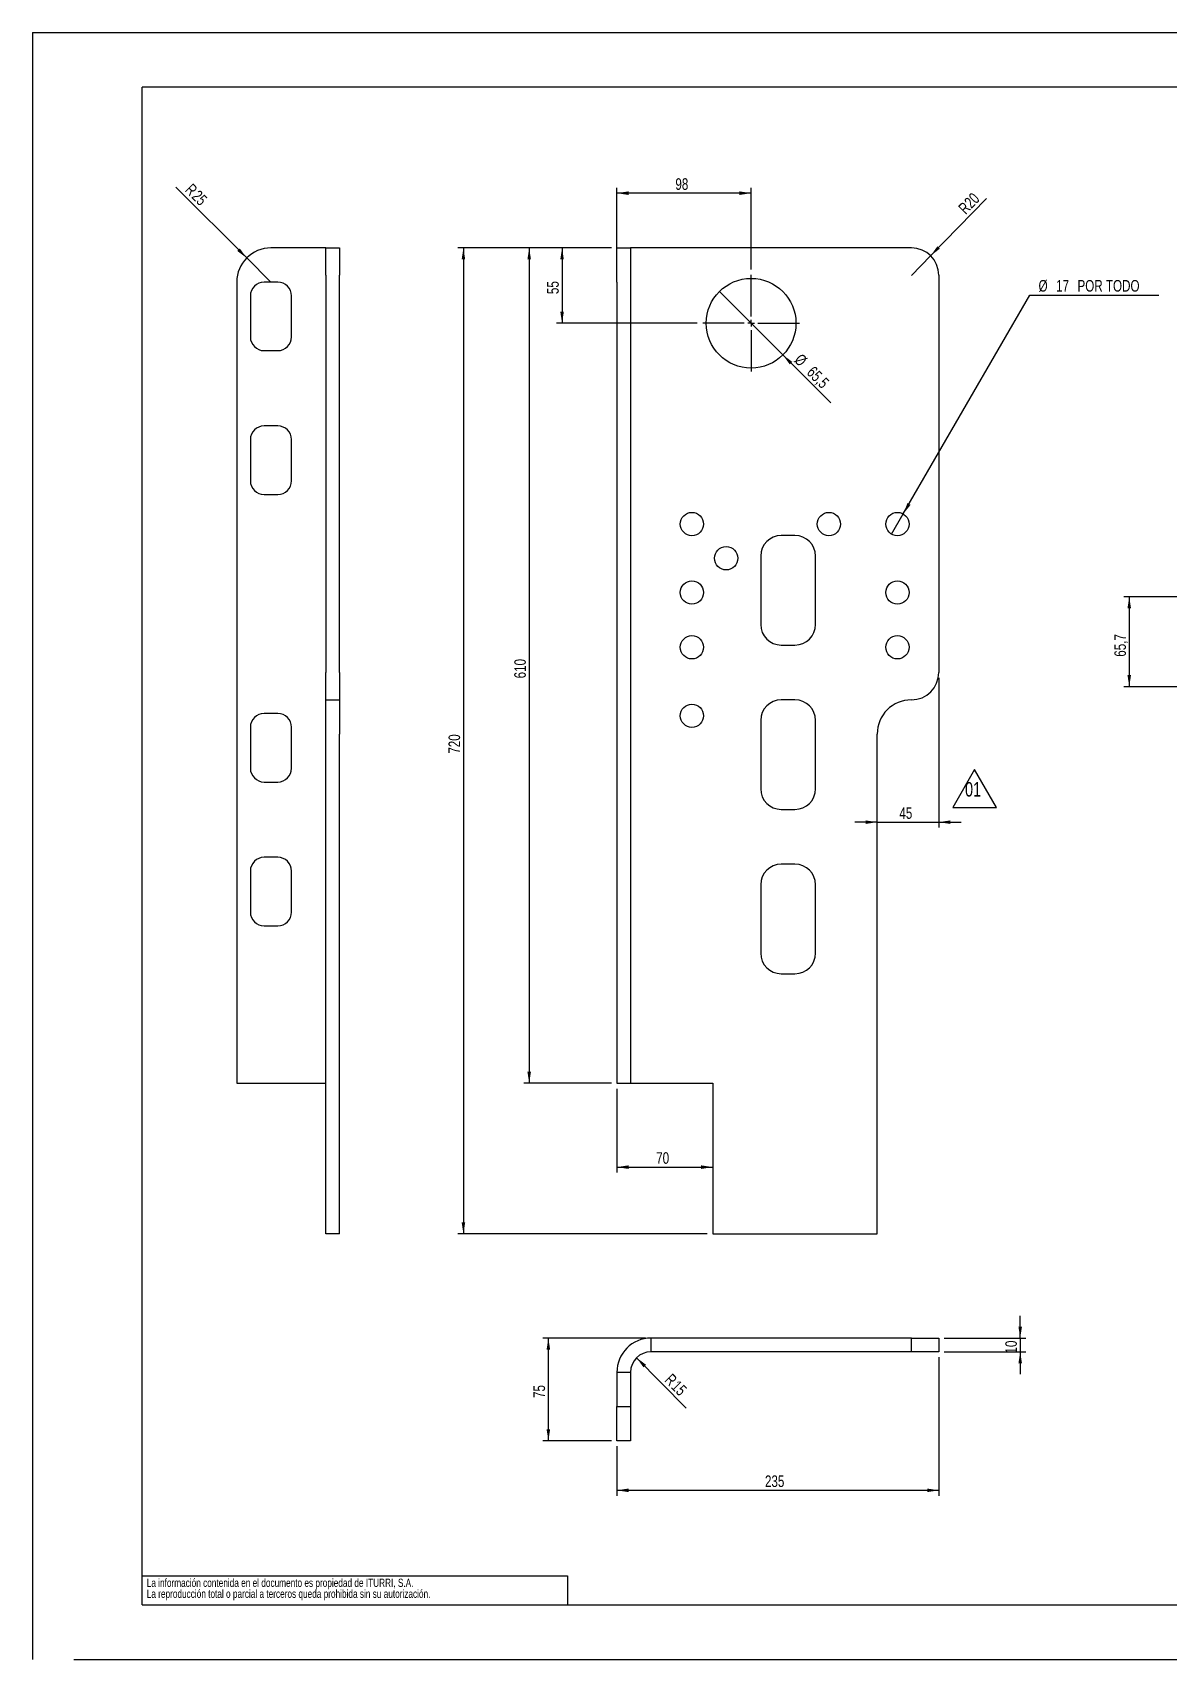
# Model space of a CAD drawing. Extents: x 0 to 2825, y 0 to 1188.
# Drawn here: x 0 to 829, y 0 to 1188 of the extents above; entities that cross this region are included whole.
import ezdxf

# ---------------------------------------------------------------- set-up
doc = ezdxf.new("R2010")
doc.units = 0
doc.header["$LTSCALE"] = 4
doc.layers.get('0').update_dxf_attribs({"linetype": 'CONTINUOUS'})
doc.layers.add('FORMATO', color=7, linetype='CONTINUOUS')
doc.layers.add('SLD-0', color=179, linetype='CONTINUOUS')
doc.styles.add('SLDTEXTSTYLE0', font='TXT', dxfattribs={"width": 0.75})
doc.dimstyles.new('SLDDIMSTYLE0', dxfattribs={"dimtxt": 8.466667, "dimasz": 8.466667, "dimexe": 0, "dimexo": 0.0625, "dimgap": 2.116667, "dimtad": 1, "dimdec": 1, "dimrnd": 1e-09, "dimzin": 12, "dimdsep": 46, "dimtxsty": 'SLDTEXTSTYLE0', "dimsah": 1, "dimcen": 0.09, "dimadec": 0, "dimazin": 0, "dimtfac": 1, "dimtdec": 1, "dimtofl": 0, "dimtmove": 0, "dimatfit": 3, "dimfxl": 1, "dimtolj": 1, "dimtzin": 12, "dimarcsym": 0})
doc.dimstyles.new('SLDDIMSTYLE1', dxfattribs={"dimtxt": 8.466667, "dimasz": 8.466667, "dimexe": 0, "dimexo": 0.0625, "dimgap": 2.116667, "dimtad": 1, "dimdec": 1, "dimrnd": 1e-09, "dimzin": 12, "dimdsep": 46, "dimtxsty": 'SLDTEXTSTYLE0', "dimblk1": 'NONE', "dimsah": 1, "dimcen": 0, "dimadec": 0, "dimazin": 0, "dimtfac": 1, "dimtdec": 1, "dimtmove": 0, "dimatfit": 3, "dimldrblk": 'NONE', "dimfxl": 1, "dimtolj": 1, "dimtzin": 12, "dimarcsym": 0})
doc.dimstyles.new('SLDDIMSTYLE2', dxfattribs={"dimtxt": 8.466667, "dimasz": 8.466667, "dimexe": 0, "dimexo": 0.0625, "dimgap": 2.116667, "dimtad": 1, "dimdec": 1, "dimrnd": 1e-09, "dimzin": 12, "dimdsep": 46, "dimtxsty": 'SLDTEXTSTYLE0', "dimsah": 1, "dimcen": 0.09, "dimadec": 0, "dimazin": 0, "dimtfac": 1, "dimtdec": 1, "dimtmove": 0, "dimatfit": 0, "dimfxl": 1, "dimtolj": 1, "dimtzin": 12, "dimarcsym": 0})
doc.dimstyles.new('SLDDIMSTYLE3', dxfattribs={"dimtxt": 8.466667, "dimasz": 8.466667, "dimexe": 0, "dimexo": 0.0625, "dimgap": 2.116667, "dimtad": 1, "dimdec": 1, "dimrnd": 1e-09, "dimzin": 12, "dimdsep": 46, "dimtxsty": 'SLDTEXTSTYLE0', "dimsah": 1, "dimcen": 0, "dimadec": 0, "dimazin": 0, "dimtfac": 1, "dimtdec": 1, "dimtofl": 0, "dimtmove": 0, "dimatfit": 3, "dimfxl": 1, "dimtolj": 1, "dimtzin": 12, "dimarcsym": 0})
doc.dimstyles.new('SLDDIMSTYLE4', dxfattribs={"dimtxt": 8.466667, "dimasz": 8.466667, "dimexe": 0, "dimexo": 0.0625, "dimgap": 2.116667, "dimtad": 0, "dimtih": 1, "dimtoh": 1, "dimdec": 1, "dimrnd": 1e-09, "dimzin": 12, "dimdsep": 46, "dimtxsty": 'SLDTEXTSTYLE0', "dimblk1": 'NONE', "dimsah": 1, "dimcen": 0, "dimadec": 0, "dimazin": 0, "dimtfac": 1, "dimtdec": 1, "dimtmove": 0, "dimatfit": 3, "dimldrblk": 'NONE', "dimfxl": 1, "dimtolj": 1, "dimtzin": 12, "dimarcsym": 0})
doc.dimstyles.new('SLDDIMSTYLE5', dxfattribs={"dimtxt": 8.466667, "dimasz": 8.466667, "dimexe": 0, "dimexo": 0.0625, "dimgap": 2.116667, "dimtad": 1, "dimdec": 1, "dimrnd": 1e-09, "dimzin": 12, "dimdsep": 46, "dimtxsty": 'SLDTEXTSTYLE0', "dimsah": 1, "dimcen": 0, "dimadec": 0, "dimazin": 0, "dimtfac": 1, "dimtdec": 1, "dimtofl": 0, "dimtmove": 1, "dimatfit": 3, "dimfxl": 1, "dimtolj": 1, "dimtzin": 12, "dimarcsym": 0})
doc.dimstyles.new('SLDDIMSTYLE6', dxfattribs={"dimtxt": 8.466667, "dimasz": 8.466667, "dimexe": 0, "dimexo": 0.0625, "dimgap": 2.116667, "dimtad": 1, "dimdec": 1, "dimrnd": 1e-09, "dimzin": 12, "dimdsep": 46, "dimtxsty": 'SLDTEXTSTYLE0', "dimsah": 1, "dimcen": 0, "dimadec": 0, "dimazin": 0, "dimtfac": 1, "dimtdec": 1, "dimtofl": 0, "dimtmove": 0, "dimatfit": 3, "dimfxl": 1, "dimtolj": 1, "dimtzin": 12, "dimarcsym": 0})

# ---------------------------------------------------------------- blocks, each defined once
blk = doc.blocks.new('SW_NOTE_0_5')
at = {"layer": 'SLD-0', "color": 0, "char_height": 6, "attachment_point": 1, "style": 'SLDTEXTSTYLE0'}
for s, insert in [('La información contenida en el documento es propiedad de ITURRI, S.A.', (0, 7.7)), ('La reproducción total o parcial a terceros queda prohibida sin su autorización.', (0, -0.3))]:
    blk.add_mtext(s, dxfattribs=dict(at, insert=insert))
blk = doc.blocks.new('SW_NOTE_0')
at = {"layer": 'FORMATO', "color": 0, "insert": (0, 68.2), "char_height": 52.92, "attachment_point": 1, "style": 'SLDTEXTSTYLE0'}
blk.add_mtext('01', dxfattribs=at)
blk = doc.blocks.new('SIMBOLO_REV1')
at = {"layer": 'FORMATO'}
for p, q in [((805.4, 6481.4), (725.4, 6342.8)), ((885.4, 6342.8), (805.4, 6481.4)), ((725.4, 6342.8), (885.4, 6342.8))]:
    blk.add_line(p, q, dxfattribs=at)
at = {"layer": 'FORMATO', "color": 7}
blk.add_blockref('SW_NOTE_0', (770.2, 6367.6), dxfattribs=at)
blk = doc.blocks.new('_D')
at = {"layer": 'FORMATO', "transparency": 16777216}
for p, q in [((426.5, 1009.7), (426.5, 1074.7)), ((524.5, 1070.7), (426.5, 1070.7)), ((524.5, 1015), (524.5, 1074.7))]:
    blk.add_line(p, q, dxfattribs=at)
for points in [[(426.5, 1070.7), (435, 1069.4), (435, 1072)], [(524.5, 1070.7), (516, 1072), (516, 1069.4)]]:
    blk.add_solid(points, dxfattribs=at)
at = {"layer": 'FORMATO', "transparency": 16777216, "insert": (469.2, 1081.6), "char_height": 8.47, "attachment_point": 1, "style": 'SLDTEXTSTYLE0'}
blk.add_mtext('98', dxfattribs=at)
blk = doc.blocks.new('_D_1')
at = {"layer": 'FORMATO', "transparency": 16777216}
for p, q in [((422.5, 1030.7), (382.5, 1030.7)), ((386.5, 1030.7), (386.5, 975.7)), ((485.2, 975.7), (382.5, 975.7))]:
    blk.add_line(p, q, dxfattribs=at)
for points in [[(386.5, 1030.7), (385.2, 1022.3), (387.8, 1022.3)], [(386.5, 975.7), (387.8, 984.2), (385.2, 984.2)]]:
    blk.add_solid(points, dxfattribs=at)
at = {"layer": 'FORMATO', "transparency": 16777216, "insert": (375.6, 997), "char_height": 8.47, "attachment_point": 1, "rotation": 90, "style": 'SLDTEXTSTYLE0'}
blk.add_mtext('55', dxfattribs=at)
blk = doc.blocks.new('_D_2')
at = {"layer": 'FORMATO', "transparency": 16777216}
for p, q in [((422.5, 1030.7), (358.5, 1030.7)), ((362.5, 1030.7), (362.5, 420.7)), ((422.5, 420.7), (358.5, 420.7))]:
    blk.add_line(p, q, dxfattribs=at)
for points in [[(362.5, 1030.7), (361.2, 1022.3), (363.8, 1022.3)], [(362.5, 420.7), (363.8, 429.2), (361.2, 429.2)]]:
    blk.add_solid(points, dxfattribs=at)
at = {"layer": 'FORMATO', "transparency": 16777216, "insert": (351.6, 716.4), "char_height": 8.47, "attachment_point": 1, "rotation": 90, "style": 'SLDTEXTSTYLE0'}
blk.add_mtext('610', dxfattribs=at)
blk = doc.blocks.new('_D_3')
at = {"layer": 'FORMATO', "transparency": 16777216}
for q in [(501.3, 998.9), (582.7, 917.5)]:
    blk.add_line((547.6, 952.6), q, dxfattribs=at)
blk.add_solid([(547.6, 952.6), (552.7, 945.7), (554.6, 947.5)], dxfattribs=at)
at = {"layer": 'FORMATO', "transparency": 16777216, "char_height": 8.47, "attachment_point": 1, "rotation": 315, "style": 'SLDTEXTSTYLE0'}
for s, insert in [('%%c', (561.4, 954.2)), ('65,5', (570.5, 945.1))]:
    blk.add_mtext(s, dxfattribs=dict(at, insert=insert))
blk = doc.blocks.new('_NONE')
blk = doc.blocks.new('_D_4')
at = {"layer": 'FORMATO', "transparency": 16777216}
for p, q in [((422.5, 1030.7), (310.5, 1030.7)), ((314.5, 1030.7), (314.5, 310.7)), ((492.5, 310.7), (310.5, 310.7))]:
    blk.add_line(p, q, dxfattribs=at)
for points in [[(314.5, 1030.7), (313.2, 1022.3), (315.8, 1022.3)], [(314.5, 310.7), (315.8, 319.2), (313.2, 319.2)]]:
    blk.add_solid(points, dxfattribs=at)
at = {"layer": 'FORMATO', "transparency": 16777216, "insert": (303.6, 661.4), "char_height": 8.47, "attachment_point": 1, "rotation": 90, "style": 'SLDTEXTSTYLE0'}
blk.add_mtext('720', dxfattribs=at)
blk = doc.blocks.new('_D_5')
at = {"layer": 'FORMATO', "transparency": 16777216}
for p, q in [((426.5, 416.7), (426.5, 355.5)), ((426.5, 359.5), (496.5, 359.5))]:
    blk.add_line(p, q, dxfattribs=at)
for points in [[(426.5, 359.5), (435, 358.2), (435, 360.8)], [(496.5, 359.5), (488, 360.8), (488, 358.2)]]:
    blk.add_solid(points, dxfattribs=at)
at = {"layer": 'FORMATO', "transparency": 16777216, "insert": (455.2, 370.4), "char_height": 8.47, "attachment_point": 1, "style": 'SLDTEXTSTYLE0'}
blk.add_mtext('70', dxfattribs=at)
blk = doc.blocks.new('_D_6')
at = {"layer": 'FORMATO', "color": 7, "transparency": 16777216}
for p, q in [((661.5, 716.7), (661.5, 607.4)), ((616.5, 611.4), (600.2, 611.4)), ((616.5, 611.4), (661.5, 611.4)), ((661.5, 611.4), (677.8, 611.4))]:
    blk.add_line(p, q, dxfattribs=at)
for points in [[(616.5, 611.4), (608, 612.7), (608, 610.1)], [(661.5, 611.4), (670, 610.1), (670, 612.7)]]:
    blk.add_solid(points, dxfattribs=at)
at = {"layer": 'FORMATO', "color": 7, "transparency": 16777216, "insert": (632.7, 622.3), "char_height": 8.47, "attachment_point": 1, "style": 'SLDTEXTSTYLE0'}
blk.add_mtext('45', dxfattribs=at)
blk = doc.blocks.new('_D_7')
at = {"layer": 'FORMATO', "color": 7, "transparency": 16777216}
for q in [(696.3, 1066.8), (641.5, 1010.7)]:
    blk.add_line((655.5, 1025), q, dxfattribs=at)
blk.add_solid([(655.5, 1025), (662.3, 1030.2), (660.5, 1032)], dxfattribs=at)
at = {"layer": 'FORMATO', "color": 7, "transparency": 16777216, "insert": (675, 1060.6), "char_height": 8.47, "attachment_point": 1, "rotation": 45.6531, "style": 'SLDTEXTSTYLE0'}
blk.add_mtext('R20', dxfattribs=at)
blk = doc.blocks.new('_D_8')
at = {"layer": 'FORMATO', "transparency": 16777216}
for p, q in [((635.5, 836.5), (727.9, 996.3)), ((727.9, 996.3), (822, 996.3)), ((627, 821.7), (635.5, 836.5))]:
    blk.add_line(p, q, dxfattribs=at)
blk.add_solid([(635.5, 836.5), (640.9, 843.1), (638.6, 844.4)], dxfattribs=at)
at = {"layer": 'FORMATO', "transparency": 16777216, "char_height": 8.47, "attachment_point": 1, "style": 'SLDTEXTSTYLE0'}
for s, insert in [('%%c', (734.3, 1007.3)), ('17', (747.1, 1007.3)), ('POR TODO', (762.7, 1007.3))]:
    blk.add_mtext(s, dxfattribs=dict(at, insert=insert))
blk = doc.blocks.new('SW_CENTERMARKSYMBOL_0')
at = {"layer": 'FORMATO', "color": 0}
for p, q in [((0, 5), (0, 35.25)), ((-5, 0), (-35.25, 0)), ((0, 0), (-2.5, 0)), ((0, 0), (0, 2.5)), ((0, 0), (0, -2.5)), ((0, 0), (2.5, 0)), ((5, 0), (35.25, 0)), ((0, -5), (0, -35.25))]:
    blk.add_line(p, q, dxfattribs=at)
blk = doc.blocks.new('_D_9')
at = {"layer": 'FORMATO', "transparency": 16777216}
for p, q in [((447.5, 234.7), (372.5, 234.7)), ((376.5, 159.7), (376.5, 234.7)), ((422.5, 159.7), (372.5, 159.7))]:
    blk.add_line(p, q, dxfattribs=at)
for points in [[(376.5, 234.7), (375.2, 226.2), (377.8, 226.2)], [(376.5, 159.7), (377.8, 168.1), (375.2, 168.1)]]:
    blk.add_solid(points, dxfattribs=at)
at = {"layer": 'FORMATO', "transparency": 16777216, "insert": (365.6, 190.9), "char_height": 8.47, "attachment_point": 1, "rotation": 90, "style": 'SLDTEXTSTYLE0'}
blk.add_mtext('75', dxfattribs=at)
blk = doc.blocks.new('_D_10')
at = {"layer": 'FORMATO', "transparency": 16777216}
blk.add_line((440.9, 220.3), (477.2, 183.5), dxfattribs=at)
blk.add_solid([(440.9, 220.3), (445.9, 213.3), (447.8, 215.2)], dxfattribs=at)
at = {"layer": 'FORMATO', "transparency": 16777216, "char_height": 8.47, "attachment_point": 1, "rotation": 315, "style": 'SLDTEXTSTYLE0'}
for s, insert in [('R', (466.8, 209.4)), ('15', (471.6, 204.5))]:
    blk.add_mtext(s, dxfattribs=dict(at, insert=insert))
blk = doc.blocks.new('_D_11')
at = {"layer": 'FORMATO', "color": 7, "transparency": 16777216}
for p, q in [((661.5, 220.7), (661.5, 119.5)), ((426.5, 155.7), (426.5, 119.5)), ((426.5, 123.5), (661.5, 123.5))]:
    blk.add_line(p, q, dxfattribs=at)
for points in [[(426.5, 123.5), (435, 122.2), (435, 124.8)], [(661.5, 123.5), (653, 124.8), (653, 122.2)]]:
    blk.add_solid(points, dxfattribs=at)
at = {"layer": 'FORMATO', "color": 7, "transparency": 16777216, "insert": (534.6, 134.4), "char_height": 8.47, "attachment_point": 1, "style": 'SLDTEXTSTYLE0'}
blk.add_mtext('235', dxfattribs=at)
blk = doc.blocks.new('_D_12')
at = {"layer": 'FORMATO', "color": 7, "transparency": 16777216}
for p, q in [((720.9, 234.7), (720.9, 250.9)), ((665.5, 234.7), (724.9, 234.7)), ((720.9, 234.7), (720.9, 224.7)), ((665.5, 224.7), (724.9, 224.7)), ((720.9, 224.7), (720.9, 208.4))]:
    blk.add_line(p, q, dxfattribs=at)
for points in [[(720.9, 234.7), (722.2, 243.1), (719.6, 243.1)], [(720.9, 224.7), (719.6, 216.2), (722.2, 216.2)]]:
    blk.add_solid(points, dxfattribs=at)
at = {"layer": 'FORMATO', "color": 7, "transparency": 16777216, "insert": (710, 223.4), "char_height": 8.47, "attachment_point": 1, "rotation": 90, "style": 'SLDTEXTSTYLE0'}
blk.add_mtext('10', dxfattribs=at)
blk = doc.blocks.new('_D_13')
at = {"layer": 'FORMATO', "transparency": 16777216}
for q in [(104.5, 1075.2), (174, 1005.7)]:
    blk.add_line((156.3, 1023.4), q, dxfattribs=at)
blk.add_solid([(156.3, 1023.4), (151.3, 1030.3), (149.4, 1028.5)], dxfattribs=at)
at = {"layer": 'FORMATO', "transparency": 16777216, "char_height": 8.47, "attachment_point": 1, "rotation": 315, "style": 'SLDTEXTSTYLE0'}
for s, insert in [('R', (116.7, 1078.4)), ('25', (121.6, 1073.6))]:
    blk.add_mtext(s, dxfattribs=dict(at, insert=insert))
blk = doc.blocks.new('_D_44')
at = {"layer": 'FORMATO', "transparency": 16777216}
for p, q in [((836.5, 776), (796.5, 776)), ((800.5, 776), (800.5, 710.3)), ((861.5, 710.3), (796.5, 710.3))]:
    blk.add_line(p, q, dxfattribs=at)
for points in [[(800.5, 776), (799.2, 767.5), (801.8, 767.5)], [(800.5, 710.3), (801.8, 718.8), (799.2, 718.8)]]:
    blk.add_solid(points, dxfattribs=at)
at = {"layer": 'FORMATO', "transparency": 16777216, "insert": (789.6, 732.2), "char_height": 8.47, "attachment_point": 1, "rotation": 90, "style": 'SLDTEXTSTYLE0'}
blk.add_mtext('65,7', dxfattribs=at)

msp = doc.modelspace()

# ---------------------------------------------------------------- linework, layer by layer
at = {"color": 7, "linetype": 'Continuous'}
for p, q in [((0, 1188), (1680, 1188)), ((0, 1188), (0, -0.01)), ((1640, 1148), (80, 1148)), ((80, 40), (80, 1148)), ((199, 1030.73), (174, 1030.73)), ((214, 1030.73), (199, 1030.73)), ((214, 1010.73), (214, 1030.73)), ((214, 1030.73), (224, 1030.73)), ((224, 1030.73), (224, 1010.73)), ((426.49, 1030.73), (436.49, 1030.73)), ((426.49, 1005.73), (426.49, 1030.73)), ((436.49, 1030.73), (436.49, 1005.73)), ((451.49, 1030.73), (436.49, 1030.73)), ((641.49, 1030.73), (451.49, 1030.73)), ((214, 1010.73), (214, 720.73)), ((224, 720.73), (224, 1010.73)), ((661.49, 1010.73), (661.49, 720.73)), ((149, 1005.73), (149, 420.73)), ((179, 1005.73), (169, 1005.73)), ((426.49, 1005.73), (426.49, 420.73)), ((436.49, 1005.73), (436.49, 420.73)), ((159, 995.73), (159, 965.73)), ((189, 965.73), (189, 995.73)), ((169, 955.73), (179, 955.73)), ((179, 900.73), (169, 900.73)), ((159, 890.73), (159, 860.73)), ((189, 860.73), (189, 890.73)), ((169, 850.73), (179, 850.73)), ((556.49, 820.73), (546.49, 820.73)), ((531.49, 805.73), (531.49, 755.73)), ((571.49, 755.73), (571.49, 805.73)), ((546.49, 740.73), (556.49, 740.73)), ((214, 700.73), (214, 720.73)), ((224, 720.73), (224, 700.73)), ((179, 690.73), (169, 690.73)), ((214, 700.73), (224, 700.73)), ((214, 675.73), (214, 700.73)), ((224, 700.73), (224, 675.73)), ((556.49, 700.73), (546.49, 700.73)), ((159, 680.73), (159, 650.73)), ((189, 650.73), (189, 680.73)), ((531.49, 685.73), (531.49, 635.73)), ((571.49, 635.73), (571.49, 685.73)), ((214, 310.73), (214, 675.73)), ((224, 310.73), (224, 675.73)), ((616.49, 310.73), (616.49, 675.73)), ((169, 640.73), (179, 640.73)), ((546.49, 620.73), (556.49, 620.73)), ((179, 585.73), (169, 585.73)), ((159, 575.73), (159, 545.73)), ((189, 545.73), (189, 575.73)), ((556.49, 580.73), (546.49, 580.73)), ((531.49, 565.73), (531.49, 515.73)), ((571.49, 515.73), (571.49, 565.73)), ((169, 535.73), (179, 535.73)), ((546.49, 500.73), (556.49, 500.73)), ((149, 420.73), (199, 420.73)), ((199, 420.73), (214, 420.73)), ((426.49, 420.73), (436.49, 420.73)), ((436.49, 420.73), (451.49, 420.73)), ((451.49, 420.73), (496.49, 420.73)), ((496.49, 420.73), (496.49, 310.73)), ((224, 310.73), (214, 310.73)), ((496.49, 310.73), (616.49, 310.73)), ((641.49, 234.66), (451.49, 234.66)), ((641.49, 234.66), (661.49, 234.66)), ((661.49, 234.66), (661.49, 224.66)), ((641.49, 224.66), (451.49, 224.66)), ((661.49, 224.66), (641.49, 224.66)), ((426.49, 209.66), (426.49, 184.66)), ((436.49, 209.66), (436.49, 184.66)), ((426.49, 159.66), (426.49, 184.66)), ((436.49, 184.66), (436.49, 159.66)), ((436.49, 159.66), (426.49, 159.66)), ((80, 40), (1640, 40)), ((30.12, 0), (1680, 0))]:
    msp.add_line(p, q, dxfattribs=at)
at = {"color": 8, "linetype": 'Continuous'}
for p, q in [((451.49, 224.66), (451.49, 234.66)), ((641.49, 224.66), (641.49, 234.66)), ((436.49, 209.66), (426.49, 209.66)), ((426.49, 184.66), (436.49, 184.66))]:
    msp.add_line(p, q, dxfattribs=at)
at = {"color": 7, "linetype": 'Continuous'}
for centre, radius in [((524.49, 975.73), 32.75), ((481.27, 829.1), 8.5), ((581.27, 829.1), 8.5), ((631.27, 829.1), 8.5), ((506.27, 804.1), 8.5), ((481.27, 779.1), 8.5), ((631.27, 779.1), 8.5), ((481.27, 739.1), 8.5), ((631.27, 739.1), 8.5), ((481.27, 689.1), 8.5)]:
    msp.add_circle(centre, radius, dxfattribs=at)
for centre, radius, start, end in [((174, 1005.73), 25, 90, 180), ((641.49, 1010.73), 20, 0, 90), ((169, 995.73), 10, 90, 180), ((179, 995.73), 10, 0, 90), ((169, 965.73), 10, 180, 270), ((179, 965.73), 10, 270, 0), ((169, 890.73), 10, 90, 180), ((179, 890.73), 10, 0, 90), ((169, 860.73), 10, 180, 270), ((179, 860.73), 10, 270, 0), ((546.49, 805.73), 15, 90, 180), ((556.49, 805.73), 15, 0, 90), ((546.49, 755.73), 15, 180, 270), ((556.49, 755.73), 15, 270, 0), ((641.49, 720.73), 20, 270, 0), ((169, 680.73), 10, 90, 180), ((179, 680.73), 10, 0, 90), ((546.49, 685.73), 15, 90, 180), ((556.49, 685.73), 15, 0, 90), ((641.49, 675.73), 25, 90, 180), ((169, 650.73), 10, 180, 270), ((179, 650.73), 10, 270, 0), ((546.49, 635.73), 15, 180, 270), ((556.49, 635.73), 15, 270, 0), ((169, 575.73), 10, 90, 180), ((179, 575.73), 10, 0, 90), ((546.49, 565.73), 15, 90, 180), ((556.49, 565.73), 15, 0, 90), ((169, 545.73), 10, 180, 270), ((179, 545.73), 10, 270, 0), ((546.49, 515.73), 15, 180, 270), ((556.49, 515.73), 15, 270, 0), ((451.49, 209.66), 25, 90, 180), ((451.49, 209.66), 15, 90, 180)]:
    msp.add_arc(centre, radius, start, end, dxfattribs=at)
at = {"layer": 'SLD-0'}
for p, q in [((80.01, 60.98), (390.51, 60.98)), ((390.51, 60.98), (390.51, 40))]:
    msp.add_line(p, q, dxfattribs=at)

# ---------------------------------------------------------------- block references
at = {"color": 7, "linetype": 'Continuous', "xscale": 0.2, "yscale": 0.2, "zscale": 0.2}
msp.add_blockref('SIMBOLO_REV1', (526.56, -646.46), dxfattribs=at)
at = {"layer": 'FORMATO'}
msp.add_blockref('SW_CENTERMARKSYMBOL_0', (524.49, 975.73), dxfattribs=at)
at = {"layer": 'SLD-0'}
msp.add_blockref('SW_NOTE_0_5', (83.35, 51.28), dxfattribs=at)

# ---------------------------------------------------------------- dimensions: what is measured, and where the dimension line sits
at = {"layer": 'FORMATO'}
for base, p1, p2, picture, middle in [((426.49, 1070.73), (524.49, 1010.98), (426.49, 1005.73), '_D', (475.49, 1070.73)), ((496.49, 359.49), (426.49, 420.73), (496.49, 310.73), '_D_5', (461.49, 359.49))]:
    dim = msp.add_linear_dim(base=base, p1=p1, p2=p2, dimstyle='SLDDIMSTYLE0', dxfattribs=at)
    dim.commit()
    dim.dimension.update_dxf_attribs({"geometry": picture, "text_midpoint": middle, "dimtype": 160})
for center, mpoint, dimstyle, picture, middle in [((174, 1005.73), (156.32, 1023.41), 'SLDDIMSTYLE6', '_D_13', (115.68, 1064.05)), ((451.49, 209.66), (440.89, 220.27), 'SLDDIMSTYLE5', '_D_10', (466.8, 194.35))]:
    dim = msp.add_radius_dim(center=center, mpoint=mpoint, dimstyle=dimstyle, dxfattribs=at)
    dim.commit()
    dim.dimension.update_dxf_attribs({"geometry": picture, "text_midpoint": middle, "dimtype": 164})
at = {"layer": 'FORMATO', "color": 7}
dim = msp.add_radius_dim(center=(641.49, 1010.73), mpoint=(655.47, 1025.04), dimstyle='SLDDIMSTYLE3', dxfattribs=at)
dim.commit()
dim.dimension.update_dxf_attribs({"geometry": '_D_7', "text_midpoint": (689.79, 1060.14), "dimtype": 164})
at = {"layer": 'FORMATO'}
for base, p1, p2, picture, middle in [((314.49, 310.73), (426.49, 1030.73), (496.49, 310.73), '_D_4', (314.49, 670.73)), ((362.49, 420.73), (426.49, 1030.73), (426.49, 420.73), '_D_2', (362.49, 725.73)), ((386.49, 975.73), (426.49, 1030.73), (489.24, 975.73), '_D_1', (386.49, 1003.23)), ((800.52, 710.3), (840.52, 776), (865.52, 710.3), '_D_44', (800.52, 743.15)), ((376.49, 234.66), (426.49, 159.66), (451.49, 234.66), '_D_9', (376.49, 197.16))]:
    dim = msp.add_linear_dim(base=base, p1=p1, p2=p2, angle=90, dimstyle='SLDDIMSTYLE0', dxfattribs=at)
    dim.commit()
    dim.dimension.update_dxf_attribs({"geometry": picture, "text_midpoint": middle, "dimtype": 160})
dim = msp.add_diameter_dim_2p(p1=(501.33, 998.89), p2=(547.65, 952.58), dimstyle='SLDDIMSTYLE1', dxfattribs=at)
dim.commit()
dim.dimension.update_dxf_attribs({"geometry": '_D_3', "text_midpoint": (566.26, 933.97), "dimtype": 163})
dim = msp.add_diameter_dim_2p(p1=(627.02, 821.74), p2=(635.52, 836.46), text='<> POR TODO', dimstyle='SLDDIMSTYLE4', dxfattribs=at)
dim.commit()
dim.dimension.update_dxf_attribs({"geometry": '_D_8', "text_midpoint": (778.13, 1003.23), "dimtype": 163})
at = {"layer": 'FORMATO', "color": 7}
for base, p1, p2, dimstyle, picture, middle in [((661.49, 611.36), (616.49, 675.73), (661.49, 720.73), 'SLDDIMSTYLE2', '_D_6', (638.99, 611.36)), ((661.49, 123.53), (426.49, 159.66), (661.49, 224.66), 'SLDDIMSTYLE0', '_D_11', (543.99, 123.53))]:
    dim = msp.add_linear_dim(base=base, p1=p1, p2=p2, dimstyle=dimstyle, dxfattribs=at)
    dim.commit()
    dim.dimension.update_dxf_attribs({"geometry": picture, "text_midpoint": middle, "dimtype": 160})
dim = msp.add_linear_dim(base=(720.9, 224.66), p1=(661.49, 234.66), p2=(661.49, 224.66), angle=90, dimstyle='SLDDIMSTYLE2', dxfattribs=at)
dim.commit()
dim.dimension.update_dxf_attribs({"geometry": '_D_12', "text_midpoint": (720.9, 229.66), "dimtype": 160})

doc.saveas('drawing.dxf')
